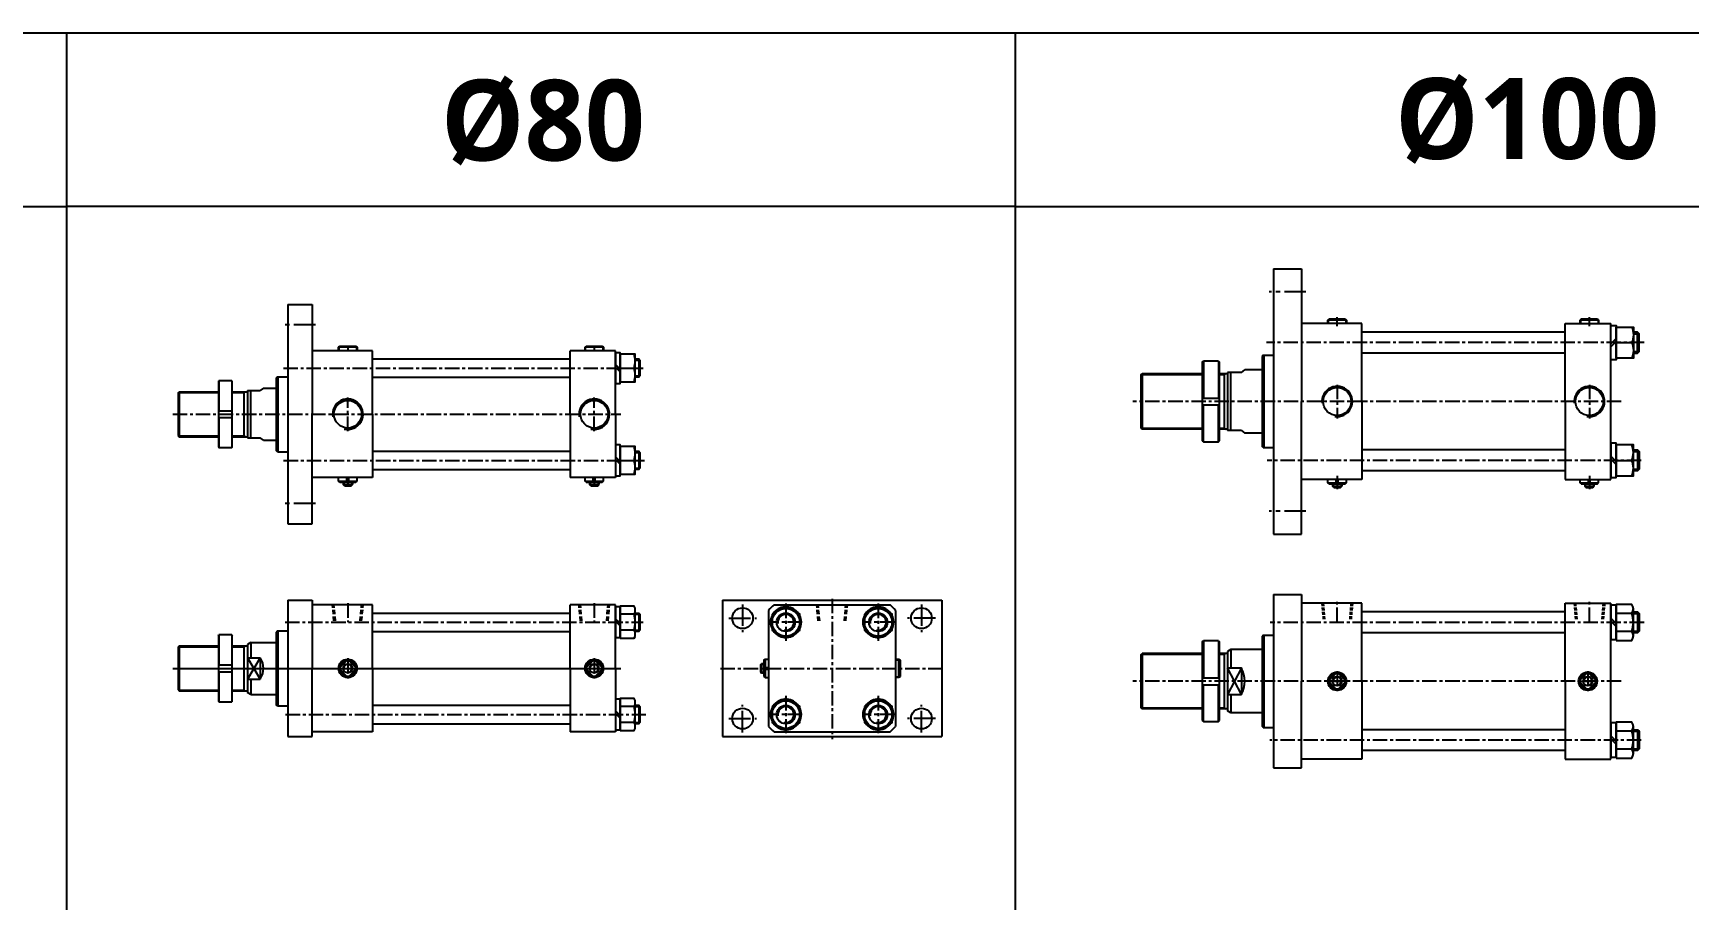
# Model space of a CAD drawing. Extents: x -819 to 8226, y -8942 to 4052.
# Drawn here: x 2053 to 3488, y 3301 to 4052 of the extents above; entities that cross this region are included whole.
import ezdxf

# ---------------------------------------------------------------- set-up
doc = ezdxf.new("R2010")
doc.units = 0
doc.header["$LTSCALE"] = 10
doc.header["$MEASUREMENT"] = 0
for name, pattern in [('CENTER', [2, 1.25, -0.25, 0.25, -0.25]), ('CENTERX2', [4, 2.5, -0.5, 0.5, -0.5]), ('HIDDEN', [0.375, 0.25, -0.125])]:
    doc.linetypes.add(name, pattern=pattern)
doc.layers.get('0').update_dxf_attribs({"linetype": 'CONTINUOUS'})
for name, color, linetype in [('CEN', 1, 'CENTERX2'), ('CENTER', 1, 'CENTER'), ('Line', 7, 'CONTINUOUS'), ('ML', 7, 'CONTINUOUS'), ('THIN', 3, 'CONTINUOUS'), ('외형선', 3, 'CONTINUOUS'), ('중심선', 1, 'CENTER')]:
    doc.layers.add(name, color=color, linetype=linetype)
doc.styles.add('문자', font='romans.shx')

msp = doc.modelspace()

# ---------------------------------------------------------------- linework, layer by layer
for p, q in [((4857.5, 4052.4), (0, 4052.4)), ((2082, 4052.4), (2082, 3501)), ((2904.2, 2550.2), (2904.2, 4052.4)), ((1438, 3902.3), (2082, 3902.3)), ((2082, 3902.3), (2082, 2550.2)), ((2904.2, 3902.3), (2082, 3902.3)), ((2904.2, 3902.3), (3803.6, 3902.3))]:
    msp.add_line(p, q)
at = {"layer": 'CEN', "color": 1, "linetype": 'CENTER', "ltscale": 1.5}
for p, q in [((3155.9, 3828.2), (3123.9, 3828.2)), ((2297.8, 3799.7), (2270.8, 3799.7)), ((2297.8, 3644.7), (2270.8, 3644.7)), ((3155.9, 3638.2), (3123.9, 3638.2)), ((2655.8, 3545.4), (2679.8, 3545.4)), ((2667.8, 3557.4), (2667.8, 3533.4)), ((2834.8, 3545.4), (2810.8, 3545.4)), ((2822.8, 3557.4), (2822.8, 3533.4)), ((2655.8, 3458.4), (2679.8, 3458.4)), ((2667.8, 3446.4), (2667.8, 3470.4)), ((2834.8, 3458.4), (2810.8, 3458.4)), ((2822.8, 3446.4), (2822.8, 3470.4))]:
    msp.add_line(p, q, dxfattribs=at)
at = {"layer": 'CENTER'}
for p, q in [((2705.3, 3558), (2705.3, 3525.8)), ((2785.3, 3558), (2785.3, 3525.8)), ((2719.3, 3541.9), (2691.4, 3541.9)), ((2799.3, 3541.9), (2771.4, 3541.9)), ((2705.3, 3478), (2705.3, 3445.8)), ((2785.3, 3478), (2785.3, 3445.8)), ((2719.3, 3461.9), (2691.4, 3461.9)), ((2799.3, 3461.9), (2771.4, 3461.9))]:
    msp.add_line(p, q, dxfattribs=at)
at = {"layer": 'Line', "color": 6, "linetype": 'HIDDEN'}
for p, q in [((3169.7, 3558.3), (3170.9, 3544.3)), ((3170.8, 3558.3), (3172.1, 3543.7)), ((3194.9, 3558.3), (3193.7, 3543.7)), ((3196.1, 3558.3), (3194.9, 3544.3)), ((3388.2, 3558.3), (3389.4, 3544.3)), ((3389.3, 3558.3), (3390.6, 3543.7)), ((3413.4, 3558.3), (3412.2, 3543.7)), ((3414.6, 3558.3), (3413.4, 3544.3))]:
    msp.add_line(p, q, dxfattribs=at)
at = {"layer": 'ML'}
for p, q in [((3127.9, 3848.2), (3127.9, 3618.2)), ((3127.9, 3848.2), (3151.9, 3848.2)), ((3151.9, 3848.2), (3151.9, 3733.2)), ((2273.8, 3817.2), (2273.8, 3627.2)), ((2273.8, 3817.2), (2294.8, 3817.2)), ((2294.8, 3817.2), (2294.8, 3722.2)), ((3174.9, 3803.7), (3175.9, 3804.7)), ((3190.9, 3803.7), (3174.9, 3803.7)), ((3174.9, 3800.7), (3174.9, 3803.7)), ((3175.9, 3804.7), (3189.9, 3804.7)), ((3189.9, 3804.7), (3190.9, 3803.7)), ((3190.9, 3803.7), (3190.9, 3800.7)), ((3393.4, 3803.7), (3394.4, 3804.7)), ((3409.4, 3803.7), (3393.4, 3803.7)), ((3393.4, 3800.7), (3393.4, 3803.7)), ((3394.4, 3804.7), (3408.4, 3804.7)), ((3408.4, 3804.7), (3409.4, 3803.7)), ((3409.4, 3803.7), (3409.4, 3800.7)), ((3204.4, 3800.7), (3151.9, 3800.7)), ((3204.4, 3733.2), (3204.4, 3800.7)), ((3386.9, 3800.7), (3413.4, 3800.7)), ((3424.5, 3787.8), (3419.9, 3783.2)), ((3443.1, 3775.2), (3443.1, 3793.2)), ((2347.3, 3777.2), (2294.8, 3777.2)), ((2317.8, 3780.2), (2318.8, 3781.2)), ((2333.8, 3780.2), (2317.8, 3780.2)), ((2317.8, 3777.2), (2317.8, 3780.2)), ((2318.8, 3781.2), (2332.8, 3781.2)), ((2332.8, 3781.2), (2333.8, 3780.2)), ((2333.8, 3780.2), (2333.8, 3777.2)), ((2347.3, 3722.2), (2347.3, 3777.2)), ((2531.3, 3780.2), (2532.3, 3781.2)), ((2547.3, 3780.2), (2531.3, 3780.2)), ((2531.3, 3777.2), (2531.3, 3780.2)), ((2532.3, 3781.2), (2546.3, 3781.2)), ((2546.3, 3781.2), (2547.3, 3780.2)), ((2547.3, 3780.2), (2547.3, 3777.2)), ((3118.9, 3773.2), (3117.9, 3772.2)), ((3118.9, 3773.2), (3127.9, 3773.2)), ((3119.4, 3773.2), (3119.4, 3693.2)), ((3424.5, 3785.2), (3419.9, 3780.6)), ((3424.5, 3784.2), (3438.3, 3784.2)), ((2561.8, 3761.3), (2557.8, 3765.3)), ((2561.8, 3759), (2557.8, 3763)), ((2561.8, 3762.2), (2573.8, 3762.2)), ((2577.8, 3770.2), (2577.8, 3754.2)), ((3066, 3767.2), (3067, 3768.2)), ((3066, 3767.2), (3066, 3699.2)), ((3067, 3768.2), (3067, 3736.2)), ((3080, 3768.2), (3067, 3768.2)), ((3080, 3768.2), (3080, 3736.2)), ((3080, 3768.2), (3081, 3767.2)), ((3081, 3699.2), (3081, 3767.2)), ((3099.9, 3758.2), (3102.9, 3760.7)), ((3117.9, 3772.2), (3117.9, 3694.2)), ((2213.7, 3750.7), (2214.2, 3751.2)), ((2213.7, 3750.7), (2213.7, 3693.7)), ((2214.2, 3751.2), (2214.2, 3725.2)), ((2225.2, 3751.2), (2214.2, 3751.2)), ((2225.2, 3751.2), (2225.2, 3725.2)), ((2225.2, 3751.2), (2225.7, 3750.7)), ((2225.7, 3693.7), (2225.7, 3750.7)), ((2252.8, 3744.7), (2249.8, 3742.7)), ((2264.8, 3754.7), (2263.8, 3753.7)), ((2263.8, 3753.7), (2263.8, 3690.7)), ((2264.8, 3754.7), (2273.8, 3754.7)), ((2265.3, 3754.7), (2265.3, 3689.7)), ((3012.9, 3756.2), (3013.9, 3757.2)), ((3012.9, 3756.2), (3012.9, 3710.2)), ((3013.9, 3757.2), (3013.9, 3709.2)), ((3084.9, 3757.2), (3084.9, 3709.2)), ((3087.9, 3758.2), (3087.9, 3708.2)), ((3090.9, 3708.2), (3090.9, 3758.2)), ((2178.8, 3740.7), (2179.8, 3741.7)), ((2178.8, 3740.7), (2178.8, 3703.7)), ((2179.8, 3741.7), (2179.8, 3702.7)), ((2235.8, 3741.7), (2235.8, 3702.7)), ((2238.8, 3742.7), (2238.8, 3701.7)), ((2241.8, 3701.7), (2241.8, 3742.7)), ((3066, 3736.2), (3081, 3736.2)), ((3066, 3730.2), (3081, 3730.2)), ((3067, 3698.2), (3067, 3730.2)), ((3080, 3698.2), (3080, 3730.2)), ((3151.9, 3618.2), (3151.9, 3733.2)), ((3204.4, 3733.2), (3204.4, 3665.7)), ((2213.7, 3725.2), (2225.7, 3725.2)), ((2213.7, 3719.2), (2225.7, 3719.2)), ((2214.2, 3719.2), (2214.2, 3693.2)), ((2225.2, 3719.2), (2225.2, 3693.2)), ((2294.8, 3627.2), (2294.8, 3722.2)), ((2347.3, 3722.2), (2347.3, 3667.2)), ((2178.8, 3703.7), (2179.8, 3702.7)), ((2252.8, 3699.7), (2249.8, 3701.7)), ((3012.9, 3710.2), (3013.9, 3709.2)), ((3099.9, 3708.2), (3102.9, 3705.7)), ((2213.7, 3693.7), (2214.2, 3693.2)), ((2214.2, 3693.2), (2225.2, 3693.2)), ((2225.2, 3693.2), (2225.7, 3693.7)), ((2264.8, 3689.7), (2263.8, 3690.7)), ((2264.8, 3689.7), (2273.8, 3689.7)), ((2577.8, 3690.2), (2577.8, 3674.2)), ((3066, 3699.2), (3067, 3698.2)), ((3067, 3698.2), (3080, 3698.2)), ((3080, 3698.2), (3081, 3699.2)), ((3118.9, 3693.2), (3117.9, 3694.2)), ((3118.9, 3693.2), (3127.9, 3693.2)), ((3443.1, 3691.2), (3443.1, 3673.2)), ((2561.8, 3681.3), (2557.8, 3685.3)), ((2561.8, 3679), (2557.8, 3683)), ((2561.8, 3682.2), (2573.8, 3682.2)), ((3424.5, 3681.2), (3419.9, 3685.8)), ((3424.5, 3678.6), (3419.9, 3683.2)), ((3424.5, 3682.2), (3438.3, 3682.2)), ((2347.3, 3667.2), (2294.8, 3667.2)), ((2317.8, 3664.2), (2317.8, 3667.2)), ((2318.8, 3663.2), (2317.8, 3664.2)), ((2317.8, 3664.2), (2325, 3664.2)), ((2318.8, 3663.2), (2332.8, 3663.2)), ((2321.8, 3663.2), (2321.8, 3661.2)), ((2322.8, 3660.2), (2321.8, 3661.2)), ((2321.8, 3661.2), (2329.8, 3661.2)), ((2322.8, 3660.2), (2328.8, 3660.2)), ((2325, 3663.2), (2325, 3667.2)), ((2326.7, 3663.2), (2326.7, 3667.2)), ((2326.7, 3664.2), (2333.8, 3664.2)), ((2328.8, 3660.2), (2329.8, 3661.2)), ((2329.8, 3663.2), (2329.8, 3661.2)), ((2332.8, 3663.2), (2333.8, 3664.2)), ((2333.8, 3664.2), (2333.8, 3667.2)), ((2531.3, 3664.2), (2531.3, 3667.2)), ((2532.3, 3663.2), (2531.3, 3664.2)), ((2531.3, 3664.2), (2538.5, 3664.2)), ((2532.3, 3663.2), (2546.3, 3663.2)), ((2535.3, 3663.2), (2535.3, 3661.2)), ((2535.3, 3661.2), (2543.3, 3661.2)), ((2536.3, 3660.2), (2535.3, 3661.2)), ((2536.3, 3660.2), (2542.3, 3660.2)), ((2538.5, 3663.2), (2538.5, 3667.2)), ((2540.2, 3663.2), (2540.2, 3667.2)), ((2540.2, 3664.2), (2547.3, 3664.2)), ((2542.3, 3660.2), (2543.3, 3661.2)), ((2543.3, 3663.2), (2543.3, 3661.2)), ((2546.3, 3663.2), (2547.3, 3664.2)), ((2547.3, 3664.2), (2547.3, 3667.2)), ((3204.4, 3665.7), (3151.9, 3665.7)), ((3174.9, 3662.7), (3174.9, 3665.7)), ((3174.9, 3662.7), (3182.1, 3662.7)), ((3175.9, 3661.7), (3174.9, 3662.7)), ((3175.9, 3661.7), (3189.9, 3661.7)), ((3178.9, 3661.7), (3178.9, 3659.7)), ((3178.9, 3659.7), (3186.9, 3659.7)), ((3179.9, 3658.7), (3178.9, 3659.7)), ((3179.9, 3658.7), (3185.9, 3658.7)), ((3182.1, 3661.7), (3182.1, 3665.7)), ((3183.7, 3661.7), (3183.7, 3665.7)), ((3183.7, 3662.7), (3190.9, 3662.7)), ((3185.9, 3658.7), (3186.9, 3659.7)), ((3186.9, 3661.7), (3186.9, 3659.7)), ((3189.9, 3661.7), (3190.9, 3662.7)), ((3190.9, 3662.7), (3190.9, 3665.7)), ((3393.4, 3662.7), (3393.4, 3665.7)), ((3394.4, 3661.7), (3393.4, 3662.7)), ((3393.4, 3662.7), (3400.6, 3662.7)), ((3394.4, 3661.7), (3408.4, 3661.7)), ((3397.4, 3661.7), (3397.4, 3659.7)), ((3397.4, 3659.7), (3405.4, 3659.7)), ((3398.4, 3658.7), (3397.4, 3659.7)), ((3398.4, 3658.7), (3404.4, 3658.7)), ((3400.6, 3661.7), (3400.6, 3665.7)), ((3402.2, 3661.7), (3402.2, 3665.7)), ((3402.2, 3662.7), (3409.4, 3662.7)), ((3404.4, 3658.7), (3405.4, 3659.7)), ((3405.4, 3661.7), (3405.4, 3659.7)), ((3408.4, 3661.7), (3409.4, 3662.7)), ((3409.4, 3662.7), (3409.4, 3665.7)), ((2273.8, 3627.2), (2294.8, 3627.2)), ((3127.9, 3618.2), (3151.9, 3618.2)), ((2273.8, 3560.9), (2273.8, 3442.9)), ((2273.8, 3560.9), (2294.8, 3560.9)), ((2294.8, 3560.9), (2294.8, 3501.9)), ((2650.3, 3560.9), (2840.3, 3560.9)), ((2650.3, 3560.9), (2650.3, 3442.9)), ((2840.3, 3560.9), (2840.3, 3442.9)), ((3127.9, 3565.8), (3127.9, 3415.8)), ((3127.9, 3565.8), (3151.9, 3565.8)), ((3151.9, 3565.8), (3151.9, 3490.8)), ((3204.4, 3558.3), (3151.9, 3558.3)), ((3204.4, 3490.8), (3204.4, 3558.3)), ((3386.9, 3558.3), (3413.4, 3558.3)), ((2347.3, 3556.9), (2294.8, 3556.9)), ((2347.3, 3501.9), (2347.3, 3556.9)), ((2561.8, 3541), (2557.8, 3545)), ((2573.8, 3548.8), (2561.8, 3548.8)), ((2574.8, 3531.5), (2574.8, 3552.3)), ((2577.8, 3549.9), (2577.8, 3533.9)), ((2690.3, 3552.1), (2690.3, 3451.6)), ((2695.1, 3556.9), (2795.6, 3556.9)), ((2800.3, 3552.1), (2800.3, 3451.6)), ((3424.5, 3540.8), (3419.9, 3545.4)), ((3438.3, 3549.6), (3424.5, 3549.6)), ((3439.5, 3530.1), (3439.5, 3553.5)), ((3443.1, 3550.8), (3443.1, 3532.8)), ((2213.7, 3530.4), (2214.2, 3530.9)), ((2213.7, 3530.4), (2213.7, 3473.4)), ((2225.2, 3530.9), (2214.2, 3530.9)), ((2214.2, 3530.9), (2214.2, 3504.9)), ((2225.2, 3530.9), (2225.7, 3530.4)), ((2225.2, 3530.9), (2225.2, 3504.9)), ((2225.7, 3473.4), (2225.7, 3530.4)), ((2264.8, 3534.4), (2263.8, 3533.4)), ((2263.8, 3533.4), (2263.8, 3470.4)), ((2264.8, 3534.4), (2273.8, 3534.4)), ((2265.3, 3534.4), (2265.3, 3469.4)), ((2561.8, 3538.8), (2557.8, 3542.8)), ((2573.8, 3535), (2561.8, 3535)), ((3118.9, 3530.8), (3117.9, 3529.8)), ((3117.9, 3529.8), (3117.9, 3451.8)), ((3118.9, 3530.8), (3127.9, 3530.8)), ((3119.4, 3530.8), (3119.4, 3450.8)), ((3424.5, 3538.2), (3419.9, 3542.8)), ((3438.3, 3534), (3424.5, 3534)), ((2178.8, 3520.4), (2179.8, 3521.4)), ((2178.8, 3520.4), (2178.8, 3483.4)), ((2179.8, 3521.4), (2179.8, 3482.4)), ((2235.8, 3521.4), (2235.8, 3482.4)), ((2241.8, 3524.4), (2238.8, 3522.7)), ((2238.8, 3522.7), (2238.8, 3481.1)), ((2241.8, 3524.4), (2241.8, 3511.2)), ((3012.9, 3513.8), (3013.9, 3514.8)), ((3013.9, 3514.8), (3013.9, 3466.8)), ((3066, 3524.8), (3067, 3525.8)), ((3066, 3524.8), (3066, 3456.8)), ((3080, 3525.8), (3067, 3525.8)), ((3067, 3525.8), (3067, 3493.8)), ((3080, 3525.8), (3081, 3524.8)), ((3080, 3525.8), (3080, 3493.8)), ((3081, 3456.8), (3081, 3524.8)), ((3084.9, 3514.8), (3084.9, 3466.8)), ((3090.9, 3518.3), (3087.9, 3516.6)), ((3087.9, 3516.6), (3087.9, 3465)), ((3090.9, 3518.3), (3090.9, 3502.3)), ((2213.7, 3504.9), (2225.7, 3504.9)), ((2238.8, 3511.2), (2249.8, 3511.2)), ((2249.8, 3511.2), (2249.8, 3492.6)), ((2294.8, 3442.9), (2294.8, 3501.9)), ((2325, 3508.8), (2318.9, 3502.7)), ((2318.9, 3501.1), (2325, 3494.9)), ((2326.7, 3508.8), (2332.8, 3502.7)), ((2332.8, 3501.1), (2326.7, 3494.9)), ((2347.3, 3501.9), (2347.3, 3446.9)), ((2538.5, 3508.8), (2532.4, 3502.7)), ((2532.4, 3501.1), (2538.5, 3494.9)), ((2540.2, 3508.8), (2546.3, 3502.7)), ((2546.3, 3501.1), (2540.2, 3494.9)), ((2683.3, 3504.9), (2684.3, 3505.9)), ((2683.3, 3504.9), (2683.3, 3498.9)), ((2684.3, 3505.9), (2684.3, 3497.9)), ((2686.3, 3505.9), (2684.3, 3505.9)), ((2686.3, 3508.9), (2687.3, 3509.9)), ((2686.3, 3508.9), (2686.3, 3494.9)), ((2686.3, 3502.7), (2690.3, 3502.7)), ((2686.3, 3501.1), (2690.3, 3501.1)), ((2687.3, 3509.9), (2687.3, 3502.7)), ((2687.3, 3509.9), (2690.3, 3509.9)), ((2687.3, 3501.1), (2687.3, 3493.9)), ((2800.3, 3509.9), (2803.3, 3509.9)), ((2803.3, 3493.9), (2803.3, 3509.9)), ((2803.3, 3509.9), (2804.3, 3508.9)), ((2804.3, 3508.9), (2804.3, 3494.9)), ((3012.9, 3513.8), (3012.9, 3467.8)), ((3087.9, 3502.3), (3099.9, 3502.3)), ((3099.9, 3502.3), (3099.9, 3479.2)), ((2213.7, 3498.9), (2225.7, 3498.9)), ((2214.2, 3498.9), (2214.2, 3472.9)), ((2225.2, 3498.9), (2225.2, 3472.9)), ((2238.8, 3492.6), (2249.8, 3492.6)), ((2241.8, 3492.6), (2241.8, 3479.4)), ((2683.3, 3498.9), (2684.3, 3497.9)), ((2686.3, 3497.9), (2684.3, 3497.9)), ((2686.3, 3494.9), (2687.3, 3493.9)), ((2687.3, 3493.9), (2690.3, 3493.9)), ((2803.3, 3493.9), (2800.3, 3493.9)), ((2804.3, 3494.9), (2803.3, 3493.9)), ((3066, 3493.8), (3081, 3493.8)), ((3066, 3487.8), (3081, 3487.8)), ((3067, 3455.8), (3067, 3487.8)), ((3080, 3455.8), (3080, 3487.8)), ((3151.9, 3415.8), (3151.9, 3490.8)), ((3182.1, 3497.7), (3175.9, 3491.6)), ((3175.9, 3490), (3182.1, 3483.8)), ((3183.7, 3497.7), (3189.8, 3491.6)), ((3189.8, 3490), (3183.7, 3483.8)), ((3204.4, 3490.8), (3204.4, 3423.3)), ((3399.3, 3497.7), (3393.2, 3491.6)), ((3393.2, 3490), (3399.3, 3483.8)), ((3401, 3497.7), (3407.1, 3491.6)), ((3407.1, 3490), (3401, 3483.8)), ((2178.8, 3483.4), (2179.8, 3482.4)), ((2213.7, 3473.4), (2214.2, 3472.9)), ((2214.2, 3472.9), (2225.2, 3472.9)), ((2225.2, 3472.9), (2225.7, 3473.4)), ((2241.8, 3479.4), (2238.8, 3481.1)), ((2574.8, 3451.5), (2574.8, 3472.3)), ((3087.9, 3479.2), (3099.9, 3479.2)), ((3090.9, 3479.2), (3090.9, 3463.3)), ((2264.8, 3469.4), (2263.8, 3470.4)), ((2264.8, 3469.4), (2273.8, 3469.4)), ((2561.8, 3461), (2557.8, 3465)), ((2561.8, 3458.8), (2557.8, 3462.8)), ((2573.8, 3468.8), (2561.8, 3468.8)), ((2577.8, 3469.9), (2577.8, 3453.9)), ((3012.9, 3467.8), (3013.9, 3466.8)), ((3090.9, 3463.3), (3087.9, 3465)), ((2273.8, 3442.9), (2294.8, 3442.9)), ((2347.3, 3446.9), (2294.8, 3446.9)), ((2573.8, 3455), (2561.8, 3455)), ((2650.3, 3442.9), (2840.3, 3442.9)), ((2695.1, 3446.9), (2795.6, 3446.9)), ((3066, 3456.8), (3067, 3455.8)), ((3067, 3455.8), (3080, 3455.8)), ((3080, 3455.8), (3081, 3456.8)), ((3118.9, 3450.8), (3117.9, 3451.8)), ((3118.9, 3450.8), (3127.9, 3450.8)), ((3424.5, 3438.8), (3419.9, 3443.4)), ((3438.3, 3447.6), (3424.5, 3447.6)), ((3439.5, 3428.1), (3439.5, 3451.5)), ((3443.1, 3448.8), (3443.1, 3430.8)), ((3424.5, 3436.2), (3419.9, 3440.8)), ((3438.3, 3432), (3424.5, 3432)), ((3127.9, 3415.8), (3151.9, 3415.8)), ((3204.4, 3423.3), (3151.9, 3423.3))]:
    msp.add_line(p, q, dxfattribs=at)
at = {"layer": 'ML', "color": 2}
for p, q in [((3175.4, 3800.7), (3175.4, 3804.2)), ((3190.4, 3804.2), (3190.4, 3800.7)), ((3393.9, 3800.7), (3393.9, 3804.2)), ((3408.9, 3804.2), (3408.9, 3800.7)), ((2318.3, 3777.2), (2318.3, 3780.7)), ((2333.3, 3780.7), (2333.3, 3777.2)), ((2531.8, 3777.2), (2531.8, 3780.7)), ((2546.8, 3780.7), (2546.8, 3777.2)), ((3084.9, 3756.4), (3086.2, 3757.2)), ((2235.8, 3740.9), (2237.1, 3741.7)), ((2235.8, 3703.4), (2237.1, 3702.7)), ((3084.9, 3709.9), (3086.2, 3709.2)), ((2322.3, 3663.2), (2322.3, 3660.7)), ((2329.3, 3663.2), (2329.3, 3660.7)), ((2535.8, 3663.2), (2535.8, 3660.7)), ((2542.8, 3663.2), (2542.8, 3660.7)), ((3179.4, 3661.7), (3179.4, 3659.2)), ((3186.4, 3661.7), (3186.4, 3659.2)), ((3397.9, 3661.7), (3397.9, 3659.2)), ((3404.9, 3661.7), (3404.9, 3659.2)), ((2235.8, 3520.6), (2237.1, 3521.4)), ((3084.9, 3514), (3086.2, 3514.8)), ((2249.8, 3511.2), (2238.8, 3492.6)), ((2238.8, 3511.2), (2249.8, 3492.6)), ((2686.3, 3505.4), (2683.8, 3505.4)), ((2800.3, 3509.4), (2803.8, 3509.4)), ((3099.9, 3502.3), (3087.9, 3479.2)), ((3099.9, 3479.2), (3087.9, 3502.3)), ((2686.3, 3498.4), (2683.8, 3498.4)), ((2803.8, 3494.4), (2800.3, 3494.4)), ((2235.8, 3483.1), (2237.1, 3482.4)), ((3084.9, 3467.5), (3086.2, 3466.8))]:
    msp.add_line(p, q, dxfattribs=at)
at = {"layer": 'ML', "color": 1, "linetype": 'CENTER'}
for p, q in [((3182.9, 3798.6), (3182.9, 3806.2)), ((3401.4, 3798.6), (3401.4, 3806.2)), ((2325.8, 3781.7), (2325.8, 3776.4)), ((2539.3, 3781.7), (2539.3, 3776.4)), ((3182.9, 3747.7), (3182.9, 3718.6)), ((3401.4, 3747.7), (3401.4, 3718.6)), ((2325.8, 3707.6), (2325.8, 3736.7)), ((2539.3, 3707.6), (2539.3, 3736.7)), ((2325.8, 3668.1), (2325.8, 3659.1)), ((2539.3, 3668.1), (2539.3, 3659.1)), ((3182.9, 3668.7), (3182.9, 3657.1)), ((3401.4, 3668.7), (3401.4, 3657.1)), ((2745.3, 3562.3), (2745.3, 3440.6)), ((3182.9, 3542.2), (3182.9, 3560)), ((3401.4, 3542.2), (3401.4, 3560)), ((2317, 3501.9), (2334.6, 3501.9)), ((2325.8, 3510.7), (2325.8, 3493.1)), ((2530.5, 3501.9), (2548.1, 3501.9)), ((2539.3, 3510.7), (2539.3, 3493.1)), ((2648.7, 3501.9), (2841.3, 3501.9)), ((3174.1, 3490.8), (3191.7, 3490.8)), ((3182.9, 3499.6), (3182.9, 3482)), ((3391.3, 3490.8), (3408.9, 3490.8)), ((3400.1, 3499.6), (3400.1, 3482))]:
    msp.add_line(p, q, dxfattribs=at)
at = {"layer": 'ML', "color": 7, "linetype": 'Continuous'}
for p, q in [((3117.9, 3760.7), (3102.9, 3760.7)), ((2252.8, 3744.7), (2263.8, 3744.7)), ((3066, 3757.2), (3013.9, 3757.2)), ((3087.9, 3757.2), (3081, 3757.2)), ((3099.9, 3758.2), (3087.9, 3758.2)), ((2179.8, 3741.7), (2213.7, 3741.7)), ((2225.7, 3741.7), (2238.8, 3741.7)), ((2238.8, 3742.7), (2249.8, 3742.7)), ((2179.8, 3702.7), (2213.7, 3702.7)), ((2225.7, 3702.7), (2238.8, 3702.7)), ((2238.8, 3701.7), (2249.8, 3701.7)), ((3066, 3709.2), (3013.9, 3709.2)), ((3087.9, 3709.2), (3081, 3709.2)), ((3099.9, 3708.2), (3087.9, 3708.2)), ((3117.9, 3705.7), (3102.9, 3705.7)), ((2252.8, 3699.7), (2263.8, 3699.7)), ((2179.8, 3521.4), (2213.7, 3521.4)), ((2225.7, 3521.4), (2238.8, 3521.4)), ((2241.8, 3524.4), (2263.8, 3524.4)), ((3066, 3514.8), (3013.9, 3514.8)), ((3117.9, 3518.3), (3090.9, 3518.3)), ((2179.8, 3482.4), (2213.7, 3482.4)), ((2225.7, 3482.4), (2238.8, 3482.4)), ((2241.8, 3479.4), (2263.8, 3479.4)), ((3066, 3466.8), (3013.9, 3466.8)), ((3117.9, 3463.3), (3090.9, 3463.3))]:
    msp.add_line(p, q, dxfattribs=at)
at = {"layer": 'ML', "color": 6, "linetype": 'HIDDEN', "ltscale": 1.5}
for p, q in [((2313.8, 3543.2), (2312.6, 3556.9)), ((2315.1, 3543.2), (2313.8, 3556.9)), ((2336.6, 3543.2), (2337.8, 3556.9)), ((2337.8, 3543.2), (2339.1, 3556.9)), ((2527.3, 3543.2), (2526.1, 3556.9)), ((2528.6, 3543.2), (2527.3, 3556.9)), ((2550.1, 3543.2), (2551.3, 3556.9)), ((2551.3, 3543.2), (2552.6, 3556.9)), ((2733.3, 3543.2), (2732.1, 3556.9)), ((2734.6, 3543.2), (2733.3, 3556.9)), ((2756.1, 3543.2), (2757.3, 3556.9)), ((2757.3, 3543.2), (2758.6, 3556.9))]:
    msp.add_line(p, q, dxfattribs=at)
at = {"layer": 'ML'}
for points in [[(3419.9, 3769.4), (3419.9, 3799), (3424.5, 3799), (3424.5, 3769.4), (3419.9, 3769.4)], [(3439.5, 3775.2), (3443.1, 3775.2), (3444.5, 3776.5), (3444.5, 3791.8), (3443.1, 3793.2), (3439.5, 3793.2)], [(2557.8, 3775.5), (2557.8, 3748.9), (2561.8, 3748.9), (2561.8, 3775.5), (2557.8, 3775.5)], [(2574.8, 3770.2), (2577.8, 3770.2), (2578.8, 3769.1), (2578.8, 3755.3), (2577.8, 3754.2), (2574.8, 3754.2)], [(2557.8, 3695.5), (2557.8, 3668.9), (2561.8, 3668.9), (2561.8, 3695.5), (2557.8, 3695.5)], [(2574.8, 3690.2), (2577.8, 3690.2), (2578.8, 3689.1), (2578.8, 3675.3), (2577.8, 3674.2), (2574.8, 3674.2)], [(3419.9, 3697), (3419.9, 3667.4), (3424.5, 3667.4), (3424.5, 3697), (3419.9, 3697)], [(3439.5, 3691.2), (3443.1, 3691.2), (3444.5, 3689.8), (3444.5, 3674.5), (3443.1, 3673.2), (3439.5, 3673.2)], [(2557.8, 3555.2), (2557.8, 3528.6), (2561.8, 3528.6), (2561.8, 3555.2), (2557.8, 3555.2)], [(2574.8, 3549.9), (2577.8, 3549.9), (2578.8, 3548.8), (2578.8, 3535), (2577.8, 3533.9), (2574.8, 3533.9)], [(2693.3, 3548.8), (2693.3, 3535), (2705.3, 3528), (2717.3, 3535), (2717.3, 3548.8), (2705.3, 3555.8), (2693.3, 3548.8)], [(2773.3, 3548.8), (2773.3, 3535), (2785.3, 3528), (2797.3, 3535), (2797.3, 3548.8), (2785.3, 3555.8), (2773.3, 3548.8)], [(3419.9, 3556.6), (3419.9, 3527), (3424.5, 3527), (3424.5, 3556.6), (3419.9, 3556.6)], [(3439.5, 3550.8), (3443.1, 3550.8), (3444.5, 3549.4), (3444.5, 3534.1), (3443.1, 3532.8), (3439.5, 3532.8)], [(2557.8, 3475.2), (2557.8, 3448.6), (2561.8, 3448.6), (2561.8, 3475.2), (2557.8, 3475.2)], [(2693.3, 3468.8), (2693.3, 3455), (2705.3, 3448), (2717.3, 3455), (2717.3, 3468.8), (2705.3, 3475.8), (2693.3, 3468.8)], [(2773.3, 3468.8), (2773.3, 3455), (2785.3, 3448), (2797.3, 3455), (2797.3, 3468.8), (2785.3, 3475.8), (2773.3, 3468.8)], [(2574.8, 3469.9), (2577.8, 3469.9), (2578.8, 3468.8), (2578.8, 3455), (2577.8, 3453.9), (2574.8, 3453.9)], [(3419.9, 3454.6), (3419.9, 3425), (3424.5, 3425), (3424.5, 3454.6), (3419.9, 3454.6)], [(3439.5, 3448.8), (3443.1, 3448.8), (3444.5, 3447.4), (3444.5, 3432.1), (3443.1, 3430.8), (3439.5, 3430.8)]]:
    msp.add_lwpolyline(points, dxfattribs=at)
for points in [[(3424.5, 3797.7), (3439.5, 3797.7), (3439.5, 3770.7), (3424.5, 3770.7)], [(2561.8, 3750.2), (2574.8, 3750.2), (2574.8, 3774.2), (2561.8, 3774.2)], [(2561.8, 3670.2), (2574.8, 3670.2), (2574.8, 3694.2), (2561.8, 3694.2)], [(3424.5, 3668.7), (3439.5, 3668.7), (3439.5, 3695.7), (3424.5, 3695.7)]]:
    msp.add_lwpolyline(points, close=True, dxfattribs=at)
for points in [[(3438.3, 3797.7, -0.178633), (3438.3, 3784.2, -0.178633), (3438.3, 3770.7)], [(2573.8, 3750.2, 0.178633), (2573.8, 3762.2, 0.178633), (2573.8, 3774.2)], [(2573.8, 3670.2, 0.178633), (2573.8, 3682.2, 0.178633), (2573.8, 3694.2)], [(3438.3, 3668.7, 0.178633), (3438.3, 3682.2, 0.178633), (3438.3, 3695.7)], [(2561.8, 3528), (2573.8, 3528, 0.309401), (2573.8, 3535, 0.154701), (2573.8, 3548.8, 0.309401), (2573.8, 3555.8), (2561.8, 3555.8), (2561.8, 3528)], [(3424.5, 3526.2), (3438.3, 3526.2, 0.309401), (3438.3, 3534, 0.154701), (3438.3, 3549.6, 0.309401), (3438.3, 3557.4), (3424.5, 3557.4), (3424.5, 3526.2)], [(2561.8, 3448), (2573.8, 3448, 0.309401), (2573.8, 3455, 0.154701), (2573.8, 3468.8, 0.309401), (2573.8, 3475.8), (2561.8, 3475.8), (2561.8, 3448)], [(3424.5, 3424.2), (3438.3, 3424.2, 0.309401), (3438.3, 3432, 0.154701), (3438.3, 3447.6, 0.309401), (3438.3, 3455.4), (3424.5, 3455.4), (3424.5, 3424.2)]]:
    msp.add_lwpolyline(points, format="xyb", dxfattribs=at)
for centre, radius in [((3182.9, 3733.2), 12.1), ((3401.4, 3733.2), 12.1), ((2325.8, 3722.2), 12), ((2539.3, 3722.2), 12), ((2667.8, 3545.4), 9), ((2705.3, 3541.9), 12), ((2705.3, 3541.9), 8), ((2785.3, 3541.9), 12), ((2785.3, 3541.9), 8), ((2822.8, 3545.4), 9), ((2325.8, 3501.9), 8), ((2325.8, 3501.9), 7), ((2325.8, 3501.9), 4), ((2539.3, 3501.9), 8), ((2539.3, 3501.9), 7), ((2539.3, 3501.9), 4), ((3182.9, 3490.8), 8), ((3182.9, 3490.8), 7), ((3182.9, 3490.8), 4), ((3400.1, 3490.8), 8), ((3400.1, 3490.8), 7), ((3400.1, 3490.8), 4), ((2705.3, 3461.9), 12), ((2785.3, 3461.9), 12), ((2667.8, 3458.4), 9), ((2705.3, 3461.9), 8), ((2785.3, 3461.9), 8), ((2822.8, 3458.4), 9)]:
    msp.add_circle(centre, radius, dxfattribs=at)
at = {"layer": 'ML', "color": 2}
for centre, radius, start, end in [((3182.9, 3733.2), 13.2, 260.9473, 186.2259), ((3401.4, 3733.2), 13.2, 260.9473, 186.2259), ((2325.8, 3722.2), 13.2, 256.7423, 190.0921), ((2539.3, 3722.2), 13.2, 256.7423, 190.0921), ((2705.3, 3541.9), 6.92, 258.3945, 189.733), ((2785.3, 3541.9), 6.92, 258.3945, 189.733), ((2325.8, 3501.9), 7.5, 261.0124, 189.6973), ((2325.8, 3501.9), 3.5, 257.328, 189.2411), ((2539.3, 3501.9), 7.5, 261.0124, 189.6973), ((2539.3, 3501.9), 3.5, 257.328, 189.2411), ((3182.9, 3490.8), 7.5, 261.0124, 189.6973), ((3182.9, 3490.8), 3.5, 257.328, 189.2411), ((3400.1, 3490.8), 7.5, 261.0124, 189.6973), ((3400.1, 3490.8), 3.5, 257.328, 189.2411), ((2705.3, 3461.9), 6.92, 258.3945, 189.733), ((2785.3, 3461.9), 6.92, 258.3945, 189.733)]:
    msp.add_arc(centre, radius, start, end, dxfattribs=at)
at = {"layer": 'ML'}
for centre, radius, start, end in [((2745.3, 3501.9), 74.5, 132.417, 137.583), ((2705.3, 3541.9), 13.3, 154.4562, 205.5438), ((2705.3, 3541.9), 13.3, 94.4562, 145.5438), ((2705.3, 3541.9), 13.3, 34.4562, 85.5438), ((2705.3, 3541.9), 13.3, 334.4562, 25.5438), ((2785.3, 3541.9), 13.3, 154.4562, 205.5438), ((2785.3, 3541.9), 13.3, 94.4562, 145.5438), ((2785.3, 3541.9), 13.3, 34.4562, 85.5438), ((2745.3, 3501.9), 74.5, 42.417, 47.583), ((2785.3, 3541.9), 13.3, 334.4562, 25.5438), ((2705.3, 3541.9), 13.3, 214.4562, 265.5438), ((2705.3, 3541.9), 13.3, 274.4562, 325.5438), ((2785.3, 3541.9), 13.3, 214.4562, 265.5438), ((2785.3, 3541.9), 13.3, 274.4562, 325.5438), ((2237, 3501.9), 15.8, 324.1474, 35.8526), ((3079.1, 3490.8), 23.7, 330.8896, 29.1104), ((2705.3, 3461.9), 13.3, 94.4562, 145.5438), ((2705.3, 3461.9), 13.3, 34.4562, 85.5438), ((2785.3, 3461.9), 13.3, 94.4562, 145.5438), ((2785.3, 3461.9), 13.3, 34.4562, 85.5438), ((2705.3, 3461.9), 13.3, 154.4562, 205.5438), ((2705.3, 3461.9), 13.3, 334.4562, 25.5438), ((2785.3, 3461.9), 13.3, 154.4562, 205.5438), ((2785.3, 3461.9), 13.3, 334.4562, 25.5438), ((2745.3, 3501.9), 74.5, 222.417, 227.583), ((2705.3, 3461.9), 13.3, 214.4562, 265.5438), ((2705.3, 3461.9), 13.3, 274.4562, 325.5438), ((2785.3, 3461.9), 13.3, 214.4562, 265.5438), ((2785.3, 3461.9), 13.3, 274.4562, 325.5438), ((2745.3, 3501.9), 74.5, 312.417, 317.583)]:
    msp.add_arc(centre, radius, start, end, dxfattribs=at)
at = {"layer": 'THIN', "color": 2}
for p, q in [((3439.5, 3791.8), (3444.5, 3791.8)), ((3439.5, 3776.5), (3444.5, 3776.5)), ((2574.8, 3769.1), (2578.8, 3769.1)), ((2574.8, 3755.3), (2578.8, 3755.3)), ((2574.8, 3689.1), (2578.8, 3689.1)), ((3439.5, 3689.8), (3444.5, 3689.8)), ((2574.8, 3675.3), (2578.8, 3675.3)), ((3439.5, 3674.5), (3444.5, 3674.5)), ((2574.8, 3548.8), (2578.8, 3548.8)), ((3439.5, 3549.4), (3444.5, 3549.4)), ((2574.8, 3535), (2578.8, 3535)), ((3439.5, 3534.1), (3444.5, 3534.1)), ((2574.8, 3468.8), (2578.8, 3468.8)), ((2574.8, 3455), (2578.8, 3455)), ((3439.5, 3447.4), (3444.5, 3447.4)), ((3439.5, 3432.1), (3444.5, 3432.1))]:
    msp.add_line(p, q, dxfattribs=at)
at = {"layer": '외형선', "color": 7}
for p, q in [((3380.4, 3800.7), (3419.9, 3800.7)), ((3380.4, 3733.2), (3380.4, 3800.7)), ((3419.9, 3665.7), (3419.9, 3800.7)), ((2557.8, 3777.2), (2518.3, 3777.2)), ((2518.3, 3722.2), (2518.3, 3777.2)), ((2557.8, 3722.2), (2557.8, 3777.2)), ((3380.4, 3733.2), (3380.4, 3665.7)), ((2518.3, 3722.2), (2518.3, 3667.2)), ((2557.8, 3722.2), (2557.8, 3667.2)), ((2557.8, 3667.2), (2518.3, 3667.2)), ((3380.4, 3665.7), (3419.9, 3665.7)), ((3380.4, 3558.3), (3419.9, 3558.3)), ((3380.4, 3490.8), (3380.4, 3558.3)), ((3419.9, 3423.3), (3419.9, 3558.3)), ((2557.8, 3556.9), (2518.3, 3556.9)), ((2518.3, 3501.9), (2518.3, 3556.9)), ((2557.8, 3501.9), (2557.8, 3556.9)), ((2518.3, 3501.9), (2518.3, 3446.9)), ((2557.8, 3501.9), (2557.8, 3446.9)), ((3380.4, 3490.8), (3380.4, 3423.3)), ((2557.8, 3446.9), (2518.3, 3446.9)), ((3380.4, 3423.3), (3419.9, 3423.3))]:
    msp.add_line(p, q, dxfattribs=at)
at = {"layer": '외형선', "color": 1, "linetype": 'CENTER'}
for p, q in [((2270, 3762.2), (2581.6, 3762.2)), ((2174.1, 3722.2), (2562.2, 3722.2)), ((2270.2, 3682.2), (2584, 3682.2)), ((2325.8, 3558.3), (2325.8, 3541.9)), ((2539.3, 3558.3), (2539.3, 3541)), ((2271.5, 3541.9), (2581.6, 3541.9)), ((2271.9, 3461.9), (2584, 3461.9))]:
    msp.add_line(p, q, dxfattribs=at)
at = {"layer": '외형선', "color": 7, "linetype": 'Continuous'}
for p, q in [((2347.3, 3770.2), (2518.3, 3770.2)), ((2347.3, 3754.2), (2518.3, 3754.2)), ((2347.3, 3690.2), (2518.3, 3690.2)), ((2347.3, 3674.2), (2518.3, 3674.2)), ((2347.3, 3549.9), (2518.3, 3549.9)), ((2347.3, 3533.9), (2518.3, 3533.9)), ((2347.3, 3469.9), (2518.3, 3469.9)), ((2347.3, 3453.9), (2518.3, 3453.9))]:
    msp.add_line(p, q, dxfattribs=at)
at = {"layer": '외형선', "color": 2, "linetype": 'Continuous'}
for p, q in [((2179.1, 3740.9), (2213.7, 3740.9)), ((2225.7, 3740.9), (2235.8, 3740.9)), ((2179.1, 3703.4), (2213.7, 3703.4)), ((2225.7, 3703.4), (2235.8, 3703.4)), ((2179.1, 3520.6), (2213.7, 3520.6)), ((2225.7, 3520.6), (2235.8, 3520.6)), ((2179.1, 3483.1), (2213.7, 3483.1)), ((2225.7, 3483.1), (2235.8, 3483.1))]:
    msp.add_line(p, q, dxfattribs=at)
at = {"layer": '외형선', "color": 1, "linetype": 'CENTER', "ltscale": 50}
msp.add_line((2174.1, 3501.9), (2562.2, 3501.9), dxfattribs=at)
at = {"layer": '중심선', "color": 7, "linetype": 'Continuous'}
for p, q in [((3380.4, 3793.2), (3204.4, 3793.2)), ((3380.4, 3775.2), (3204.4, 3775.2)), ((3380.4, 3691.2), (3204.4, 3691.2)), ((3380.4, 3673.2), (3204.4, 3673.2)), ((3380.4, 3550.8), (3204.4, 3550.8)), ((3380.4, 3532.8), (3204.4, 3532.8)), ((3087.9, 3514.8), (3081, 3514.8)), ((3087.9, 3466.8), (3081, 3466.8)), ((3380.4, 3448.8), (3204.4, 3448.8)), ((3380.4, 3430.8), (3204.4, 3430.8))]:
    msp.add_line(p, q, dxfattribs=at)
at = {"layer": '중심선'}
for p, q in [((3448.8, 3784.2), (3121.7, 3784.2)), ((3429.1, 3733.2), (3005.9, 3733.2)), ((3446.3, 3682.2), (3122.3, 3682.2)), ((3448.8, 3541.8), (3124.8, 3541.8)), ((3429.1, 3490.8), (3005.9, 3490.8)), ((3446.3, 3439.8), (3124.5, 3439.8))]:
    msp.add_line(p, q, dxfattribs=at)
at = {"layer": '중심선', "color": 2, "linetype": 'Continuous'}
for p, q in [((3066, 3756.4), (3013.1, 3756.4)), ((3084.9, 3756.4), (3081, 3756.4)), ((3066, 3709.9), (3013.1, 3709.9)), ((3084.9, 3709.9), (3081, 3709.9)), ((3066, 3514), (3013.1, 3514)), ((3084.9, 3514), (3081, 3514)), ((3066, 3467.5), (3013.1, 3467.5)), ((3084.9, 3467.5), (3081, 3467.5))]:
    msp.add_line(p, q, dxfattribs=at)

# ---------------------------------------------------------------- texts
at = {"char_height": 70, "attachment_point": 1, "style": '문자'}
for s, insert in [('{\\fMalgun Gothic|b1|i0|c129|p50;%%C100}', (3233, 4013.4)), ('{\\fMalgun Gothic|b1|i0|c129|p50;%%C80}', (2406.4, 4012))]:
    msp.add_mtext_dynamic_manual_height_columns(s, width=124.533, gutter_width=16, heights=[0], dxfattribs=dict(at, insert=insert))

doc.saveas('drawing.dxf')
